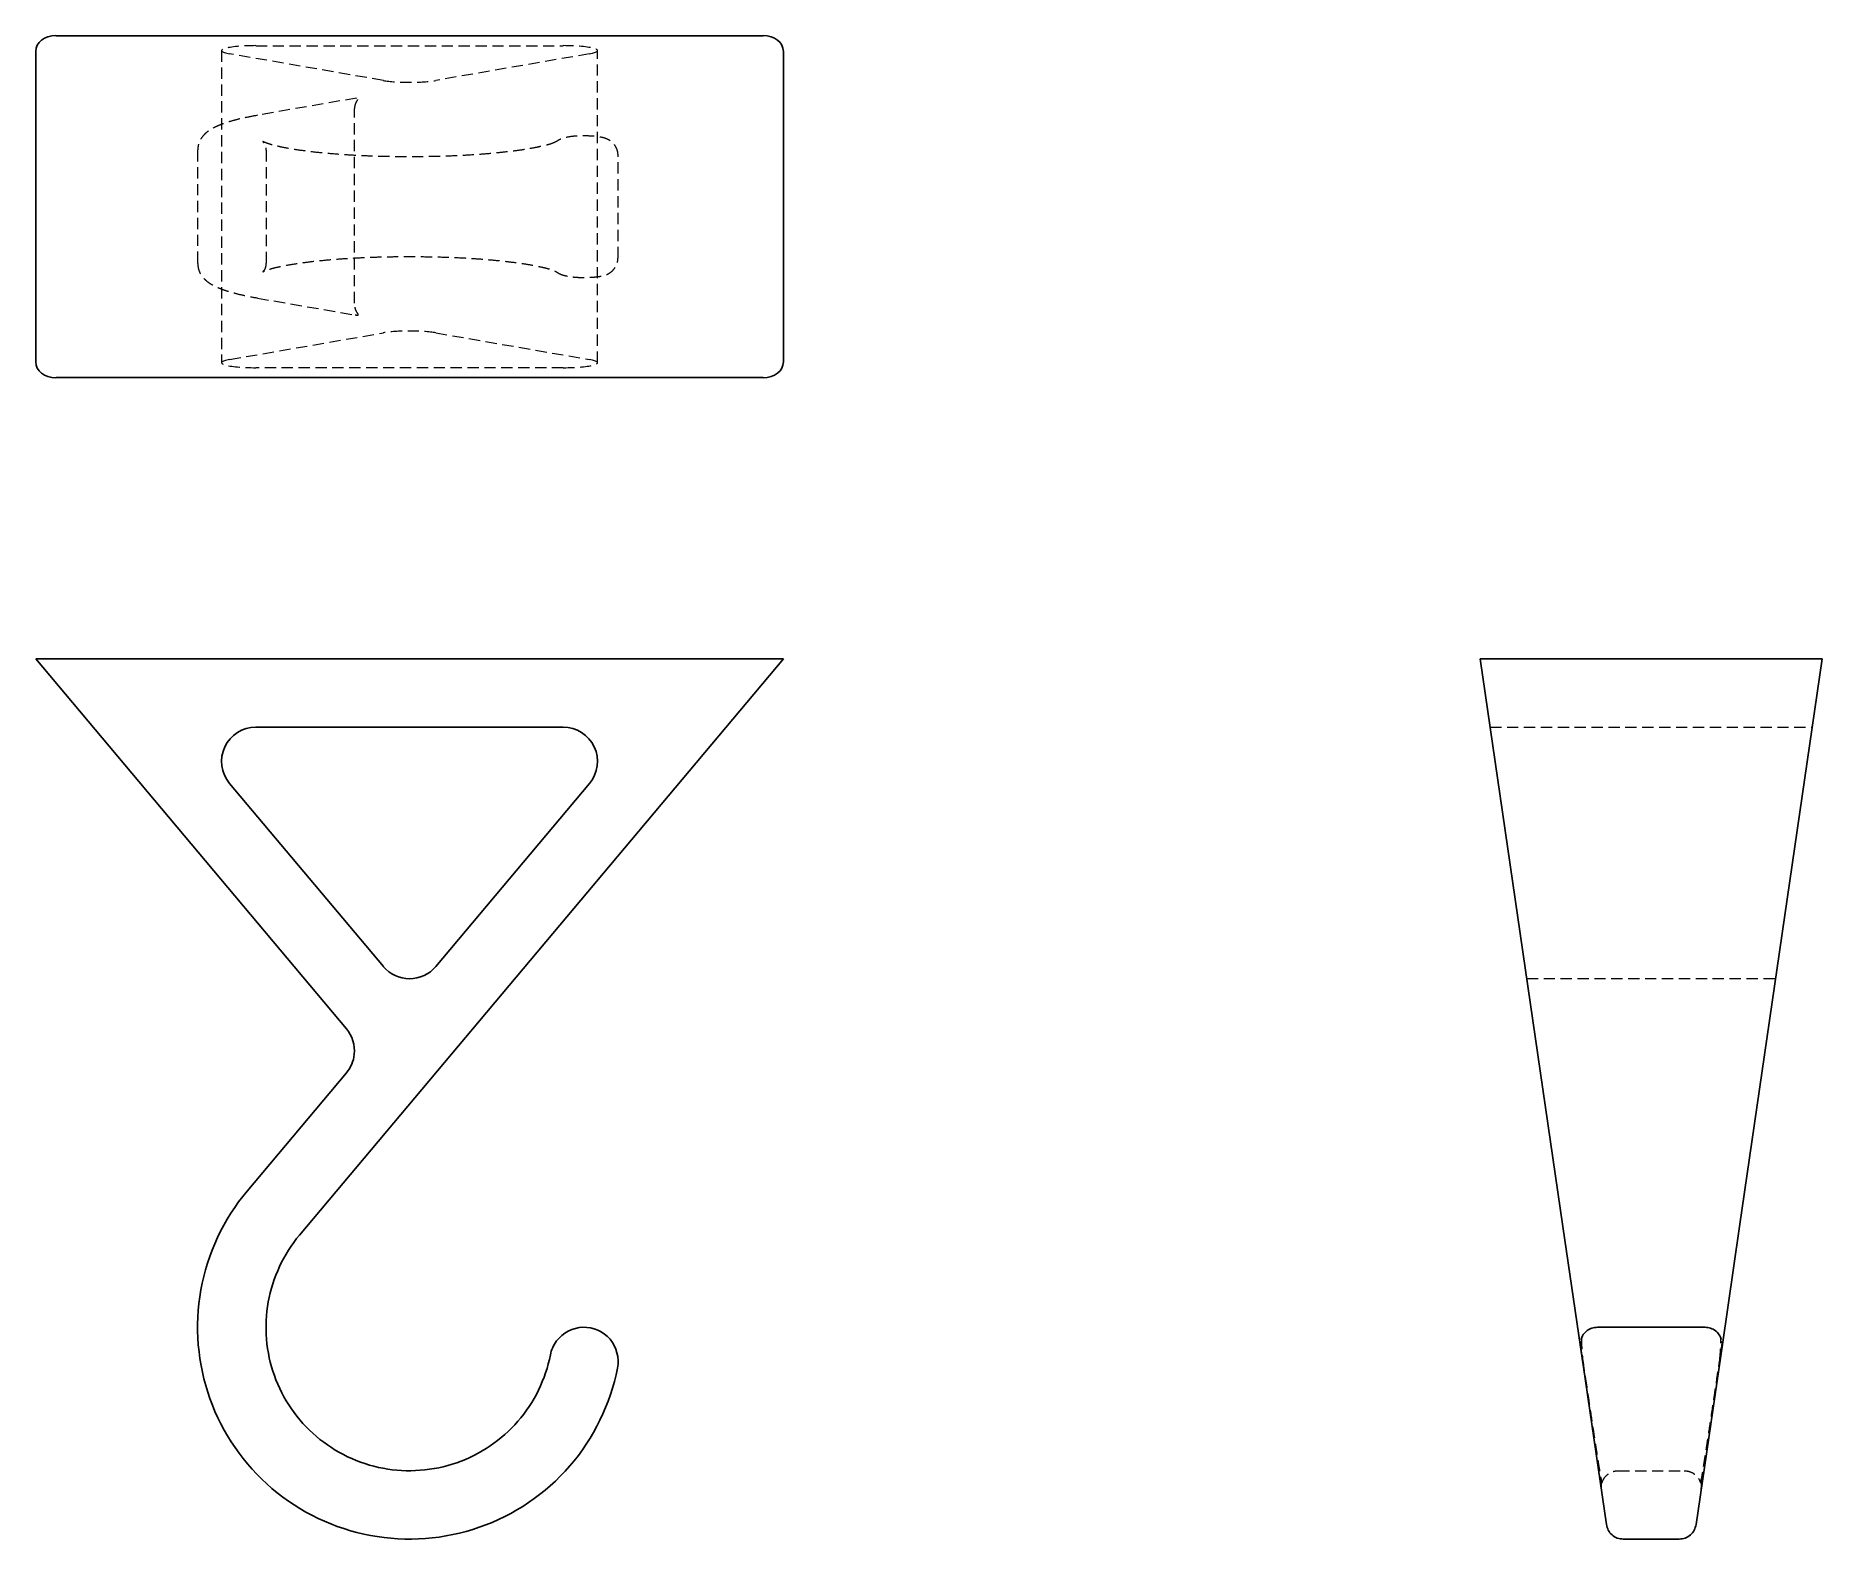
# Model space of a CAD drawing. Header units: millimetres. Extents: x 41 to 242, y 7 to 177.
import ezdxf

# ---------------------------------------------------------------- set-up
doc = ezdxf.new("R2010")
doc.units = ezdxf.units.MM
doc.linetypes.add('HIDDEN', pattern=[1.905, 1.27, -0.635])

msp = doc.modelspace()

# ---------------------------------------------------------------- linework, layer by layer
at = {"color": 7, "linetype": 'Continuous', "lineweight": 25}
for p, q in [((43.14, 177.28), (122.86, 177.28)), ((40.85, 175.52), (40.85, 140.48)), ((125.15, 175.52), (125.15, 140.48)), ((122.86, 138.72), (43.14, 138.72)), ((40.85, 107), (75.88, 65.25)), ((43.14, 107), (40.85, 107)), ((122.86, 107), (43.14, 107)), ((70.6, 42), (125.15, 107)), ((125.15, 107), (122.86, 107)), ((203.72, 107), (213.04, 42.96)), ((205.48, 107), (203.72, 107)), ((240.52, 107), (205.48, 107)), ((232.96, 42.96), (242.28, 107)), ((242.28, 107), (240.52, 107)), ((100.33, 99.29), (65.67, 99.29)), ((62.71, 92.95), (80.05, 72.29)), ((85.95, 72.29), (103.29, 92.95)), ((75.88, 60.29), (64.69, 46.96)), ((213.04, 42.96), (215.02, 29.39)), ((230.98, 29.39), (232.96, 42.96)), ((215.19, 30.5), (215.16, 30.39)), ((229.07, 31.6), (216.93, 31.6)), ((215.02, 29.39), (215.35, 27.09)), ((230.65, 27.09), (230.98, 29.39)), ((215.35, 27.09), (217.94, 9.35)), ((228.06, 9.35), (230.65, 27.09)), ((219.84, 7.7), (226.16, 7.7))]:
    msp.add_line(p, q, dxfattribs=at)
at = {"color": 7, "linetype": 'HIDDEN', "lineweight": 18}
for p, q in [((61.81, 175.6), (61.81, 140.4)), ((65.67, 176.16), (100.33, 176.16)), ((104.19, 140.4), (104.19, 175.6)), ((80.05, 172.23), (62.71, 175.24)), ((103.29, 175.24), (85.95, 172.23)), ((77.03, 170.25), (65.84, 168.31)), ((77.03, 170.25), (76.91, 170.21)), ((65.84, 168.31), (65.73, 168.27)), ((76.79, 147.11), (76.79, 168.89)), ((59.1, 164.36), (59.1, 151.65)), ((66.82, 164.35), (66.82, 151.64)), ((66.83, 164.35), (66.83, 164.33)), ((106.52, 152.21), (106.52, 163.79)), ((59.12, 151.64), (59.12, 151.65)), ((65.84, 147.69), (65.73, 147.73)), ((65.84, 147.69), (77.03, 145.75)), ((77.03, 145.75), (76.91, 145.79)), ((62.71, 140.76), (80.05, 143.77)), ((85.95, 143.77), (103.29, 140.76)), ((100.33, 139.84), (65.67, 139.84)), ((204.84, 99.29), (241.16, 99.29)), ((208.97, 70.92), (237.03, 70.92)), ((215.24, 30.53), (215.24, 30.53)), ((219.28, 15.42), (226.72, 15.42)), ((217.43, 14.09), (217.45, 14.08)), ((228.55, 14.08), (228.57, 14.08))]:
    msp.add_line(p, q, dxfattribs=at)
at = {"color": 7, "linetype": 'Continuous', "lineweight": 25}
for centre, start, end in [((65.67, 95.43), 90, 220), ((100.33, 95.43), 320, 90), ((83, 74.77), 220, 320)]:
    msp.add_arc(centre, 3.86, start, end, dxfattribs=at)
for centre, major_axis, start_param, end_param in [((43.37, 175.34), (-2.5, 0.43), 4.93656, 6.414576), ((122.63, 175.34), (2.5, 0.43), 6.151794, 7.629811), ((43.37, 140.66), (-2.5, -0.43), 6.151794, 7.629811), ((122.63, 140.66), (2.5, -0.43), 4.93656, 6.414576)]:
    msp.add_ellipse(centre, major_axis=major_axis, ratio=0.76132, start_param=start_param, end_param=end_param, dxfattribs=at)
at = {"color": 7, "linetype": 'HIDDEN', "lineweight": 18}
for centre, start_param, end_param in [((65.67, 175.6), 1.570796, 3.839724), ((100.33, 175.6), 5.585054, 7.853982), ((83, 172.59), 3.839724, 5.585054), ((83, 143.41), 0.698132, 2.443461), ((65.67, 140.4), 2.443461, 4.712389), ((100.33, 140.4), 4.712389, 6.981317)]:
    msp.add_ellipse(centre, major_axis=(3.86, 0), ratio=0.145654, start_param=start_param, end_param=end_param, dxfattribs=at)
for points, knots in [([(76.79, 168.89), (76.82, 169.13), (76.88, 169.62), (77.12, 169.99), (77.22, 170.15), (77.23, 170.22), (77.15, 170.24), (77, 170.23), (76.92, 170.22)], [0, 0, 0, 0, 0.209462, 0.430208, 0.552797, 0.68721, 0.835735, 1, 1, 1, 1]), ([(65.73, 168.28), (65.25, 168.19), (64.35, 168.02), (63.23, 167.75), (62.35, 167.49), (61.65, 167.24), (61.12, 167), (60.71, 166.79), (60.39, 166.59), (60.12, 166.39), (59.81, 166.1), (59.48, 165.69), (59.18, 165.1), (59.13, 164.62), (59.11, 164.36)], [0, 0, 0, 0, 0.134607, 0.256636, 0.366, 0.462597, 0.546329, 0.617112, 0.674883, 0.720271, 0.77053, 0.833725, 0.910216, 1, 1, 1, 1]), ([(99.62, 165.39), (99.54, 165.35), (99.39, 165.25), (98.94, 165.08), (98.34, 164.91), (97.58, 164.74), (96.68, 164.56), (95.64, 164.39), (94.48, 164.24), (93.07, 164.08), (91.38, 163.92), (89.4, 163.79), (87.31, 163.69), (85.13, 163.64), (82.91, 163.62), (80.68, 163.64), (78.48, 163.7), (76.38, 163.8), (74.44, 163.94), (72.67, 164.1), (71.11, 164.29), (69.76, 164.49), (68.62, 164.7), (67.7, 164.91), (67.09, 165.09), (66.72, 165.23), (66.55, 165.3), (66.45, 165.35), (66.47, 165.33), (66.54, 165.26), (66.66, 165.09), (66.79, 164.78), (66.81, 164.5), (66.82, 164.35)], [0, 0, 0, 0, 0.032295, 0.064513, 0.09663, 0.128605, 0.160401, 0.191984, 0.223333, 0.254621, 0.296519, 0.338618, 0.380924, 0.423471, 0.466265, 0.509296, 0.552574, 0.595395, 0.637064, 0.677559, 0.716872, 0.75502, 0.791994, 0.82744, 0.859665, 0.881562, 0.901519, 0.907933, 0.917599, 0.931737, 0.950245, 0.973008, 1, 1, 1, 1]), ([(106.51, 163.82), (106.5, 163.98), (106.47, 164.29), (106.25, 164.82), (105.89, 165.28), (105.39, 165.59), (104.91, 165.77), (104.31, 165.9), (103.49, 165.97), (102.54, 165.99), (101.56, 165.96), (100.74, 165.84), (100.04, 165.65), (99.77, 165.48), (99.62, 165.39)], [0, 0, 0, 0, 0.054393, 0.103461, 0.185805, 0.24966, 0.300825, 0.399143, 0.500365, 0.602843, 0.704464, 0.826501, 0.905738, 1, 1, 1, 1]), ([(106.5, 163.81), (106.5, 163.81), (106.53, 163.8), (106.51, 163.8), (106.49, 163.79)], [0, 0, 0, 0, 0.201474, 1, 1, 1, 1]), ([(59.11, 151.64), (59.13, 151.38), (59.18, 150.9), (59.48, 150.31), (59.81, 149.9), (60.12, 149.61), (60.39, 149.41), (60.71, 149.21), (61.12, 149), (61.65, 148.76), (62.35, 148.51), (63.23, 148.25), (64.35, 147.98), (65.25, 147.81), (65.73, 147.72)], [0, 0, 0, 0, 0.089789, 0.166285, 0.229482, 0.279742, 0.325128, 0.382899, 0.453681, 0.537411, 0.634006, 0.743369, 0.865395, 1, 1, 1, 1]), ([(66.82, 151.65), (66.81, 151.5), (66.79, 151.22), (66.66, 150.91), (66.54, 150.74), (66.47, 150.67), (66.45, 150.65), (66.55, 150.7), (66.72, 150.77), (67.09, 150.91), (67.7, 151.09), (68.62, 151.3), (69.76, 151.51), (71.11, 151.71), (72.67, 151.9), (74.44, 152.06), (76.38, 152.2), (78.48, 152.3), (80.68, 152.36), (82.91, 152.38), (85.13, 152.36), (87.31, 152.31), (89.4, 152.21), (91.38, 152.08), (93.07, 151.92), (94.48, 151.76), (95.64, 151.61), (96.68, 151.44), (97.58, 151.26), (98.34, 151.09), (98.94, 150.92), (99.39, 150.75), (99.54, 150.65), (99.62, 150.61)], [0, 0, 0, 0, 0.027022, 0.0498089, 0.0683295, 0.082469, 0.0921264, 0.0985243, 0.1184385, 0.1403022, 0.1724993, 0.2079386, 0.2449148, 0.2830728, 0.3224008, 0.362907, 0.4045807, 0.447398, 0.4906676, 0.5336949, 0.5764932, 0.6190518, 0.6613699, 0.7034735, 0.7453677, 0.7766491, 0.8079914, 0.8395706, 0.8713677, 0.9033499, 0.9354747, 0.9677008, 1, 1, 1, 1]), ([(99.62, 150.61), (99.77, 150.52), (100.04, 150.35), (100.73, 150.16), (101.56, 150.04), (102.54, 150.01), (103.48, 150.03), (104.31, 150.1), (104.92, 150.23), (105.39, 150.4), (105.88, 150.72), (106.24, 151.18), (106.46, 151.7), (106.49, 152.02), (106.5, 152.18)], [0, 0, 0, 0, 0.094303, 0.173446, 0.295845, 0.397105, 0.499361, 0.601372, 0.699306, 0.750094, 0.813669, 0.896162, 0.945412, 1, 1, 1, 1]), ([(76.92, 145.78), (77, 145.77), (77.15, 145.76), (77.23, 145.78), (77.22, 145.85), (77.12, 146.01), (76.88, 146.38), (76.82, 146.87), (76.79, 147.11)], [0, 0, 0, 0, 0.164266, 0.312793, 0.447216, 0.569818, 0.790572, 1, 1, 1, 1]), ([(215.16, 30.39), (215.16, 30.38), (215.14, 30.32), (215.14, 30.1), (215.14, 29.75), (215.16, 29.34), (215.19, 28.88), (215.23, 28.39), (215.26, 28.07), (215.27, 27.91)], [0, 0, 0, 0, 0.054936, 0.226603, 0.393204, 0.553754, 0.708101, 0.856935, 1, 1, 1, 1]), ([(230.73, 27.91), (230.74, 28.07), (230.77, 28.39), (230.81, 28.87), (230.84, 29.33), (230.86, 29.75), (230.87, 30.1), (230.86, 30.31), (230.84, 30.37), (230.84, 30.38)], [0, 0, 0, 0, 0.143575, 0.293086, 0.448934, 0.610691, 0.777533, 0.94985, 1, 1, 1, 1]), ([(215.02, 29.39), (215.01, 29.46), (214.99, 29.61), (215.01, 29.86), (215.07, 29.94), (215.11, 30)], [0, 0, 0, 0, 0.2307, 0.474098, 1, 1, 1, 1]), ([(230.9, 30), (230.94, 29.94), (231.01, 29.82), (230.99, 29.53), (230.98, 29.39)], [0, 0, 0, 0, 0.525109, 1, 1, 1, 1]), ([(215.27, 27.91), (215.37, 27.26), (215.57, 25.95), (215.85, 24.08), (216.11, 22.31), (216.36, 20.66), (216.59, 19.16), (216.8, 17.82), (216.98, 16.66), (217.13, 15.7), (217.25, 14.93), (217.34, 14.39), (217.4, 14.06), (217.42, 14.02), (217.42, 14.01)], [0, 0, 0, 0, 0.085098, 0.169996, 0.254655, 0.339027, 0.423102, 0.506924, 0.590511, 0.673843, 0.756911, 0.83975, 0.922412, 1, 1, 1, 1]), ([(228.58, 14.01), (228.58, 14.03), (228.6, 14.06), (228.66, 14.39), (228.75, 14.93), (228.87, 15.69), (229.02, 16.66), (229.2, 17.82), (229.41, 19.16), (229.64, 20.66), (229.89, 22.31), (230.15, 24.08), (230.43, 25.95), (230.63, 27.26), (230.73, 27.91)], [0, 0, 0, 0, 0.077051, 0.159746, 0.242615, 0.325724, 0.409114, 0.49277, 0.576666, 0.660806, 0.745226, 0.829922, 0.914856, 1, 1, 1, 1]), ([(217.36, 14.51), (217.35, 14.24), (217.33, 13.7), (217.36, 13.4), (217.37, 13.26)], [0, 0, 0, 0, 0.518901, 1, 1, 1, 1]), ([(217.43, 14.03), (217.51, 14.22), (217.66, 14.61), (218.11, 15.05), (218.66, 15.36), (219.08, 15.4), (219.28, 15.42)], [0, 0, 0, 0, 0.250097, 0.500024, 0.750054, 1, 1, 1, 1]), ([(226.72, 15.42), (226.92, 15.4), (227.34, 15.36), (227.89, 15.05), (228.34, 14.61), (228.49, 14.22), (228.57, 14.03)], [0, 0, 0, 0, 0.249953, 0.499982, 0.749905, 1, 1, 1, 1]), ([(228.63, 13.24), (228.64, 13.39), (228.67, 13.69), (228.65, 14.23), (228.64, 14.51)], [0, 0, 0, 0, 0.492245, 1, 1, 1, 1])]:
    msp.add_open_spline(points, degree=3, knots=knots, dxfattribs=at)
at = {"color": 7, "linetype": 'Continuous', "lineweight": 25}
for points, knots in [([(75.88, 65.25), (76.54, 64.47), (77.11, 62.61), (76.38, 60.88), (75.88, 60.29)], [-2.268928, -2.268928, -2.268928, -2.268928, -1.471063, -0.872665, -0.872665, -0.872665, -0.872665]), ([(106.45, 27), (106.67, 28.13), (106.03, 30.6), (102.53, 32.15), (99.7, 30.68), (98.99, 29.05), (98.88, 28.48)], [-1.377113, -1.377113, -1.377113, -1.377113, -0.479515, 0.418082, 1.31568, 1.764479, 1.764479, 1.764479, 1.764479]), ([(216.93, 31.6), (216.72, 31.58), (216.31, 31.54), (215.75, 31.24), (215.31, 30.79), (215.15, 30.41), (215.08, 30.21)], [0, 0, 0, 0, 0.2498198, 0.499756, 0.7497122, 1, 1, 1, 1]), ([(230.92, 30.21), (230.85, 30.4), (230.69, 30.78), (230.25, 31.23), (229.69, 31.53), (229.28, 31.57), (229.07, 31.59)], [0, 0, 0, 0, 0.249847, 0.499758, 0.749926, 1, 1, 1, 1]), ([(230.84, 30.38), (230.83, 30.42), (230.81, 30.53), (230.78, 30.53), (230.76, 30.53)], [0, 0, 0, 0, 0.41159, 1, 1, 1, 1]), ([(215.01, 29.76), (215.02, 29.66), (215.03, 29.47), (215.09, 29), (215.16, 28.44), (215.22, 28.04), (215.24, 27.84)], [0, 0, 0, 0, 0.2678392, 0.523233, 0.7666093, 1, 1, 1, 1]), ([(230.7, 27.47), (230.73, 27.7), (230.8, 28.17), (230.89, 28.84), (230.96, 29.44), (230.98, 29.65), (230.99, 29.76)], [0, 0, 0, 0, 0.233043, 0.477765, 0.733977, 1, 1, 1, 1]), ([(217.94, 9.35), (218, 9.13), (218.11, 8.68), (218.56, 8.14), (219.16, 7.77), (219.62, 7.73), (219.85, 7.7)], [0, 0, 0, 0, 0.249987, 0.499912, 0.749675, 1, 1, 1, 1]), ([(226.15, 7.7), (226.38, 7.73), (226.84, 7.77), (227.44, 8.14), (227.89, 8.68), (228, 9.13), (228.06, 9.35)], [0, 0, 0, 0, 0.250326, 0.50009, 0.750016, 1, 1, 1, 1])]:
    msp.add_open_spline(points, degree=3, knots=knots, dxfattribs=at)
for points in [[(64.69, 46.96), (62.03, 43.78), (58.39, 36.01), (59.45, 23.17), (66.77, 12.58), (78.39, 7.02), (91.23, 7.99), (101.89, 15.21), (105.65, 22.93), (106.45, 27)], [(98.88, 28.48), (98.34, 25.73), (95.79, 20.5), (88.57, 15.61), (79.88, 14.95), (72.01, 18.72), (67.05, 25.89), (66.34, 34.58), (68.8, 39.85), (70.6, 42)]]:
    msp.add_open_spline(points, degree=3, dxfattribs=at)

doc.saveas('drawing.dxf')
